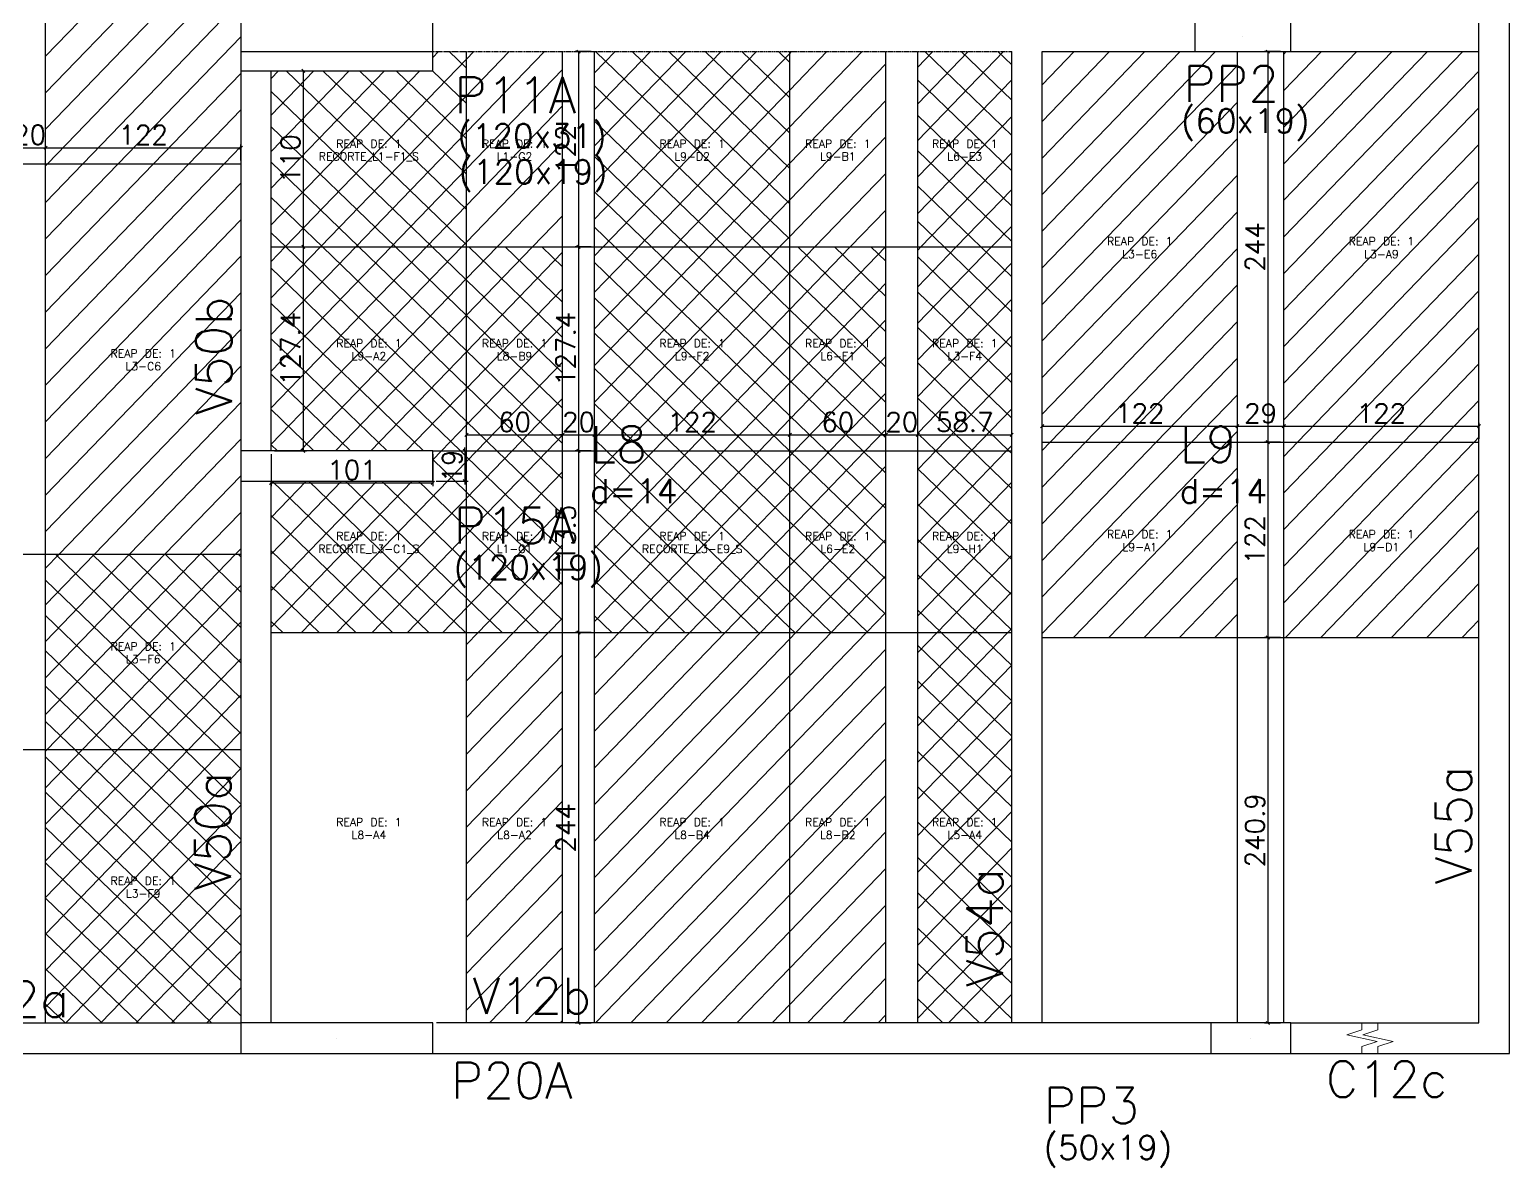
# Model space of a CAD drawing. Extents: x -40810 to 33675, y -2018 to 21213.
# Drawn here: x 16552 to 17476, y 14473 to 15184 of the extents above; entities that cross this region are included whole.
import ezdxf
from ezdxf.enums import TextEntityAlignment as Align

# ---------------------------------------------------------------- set-up
doc = ezdxf.new("R2010")
doc.units = 0
doc.linetypes.add('ESTILO_TQS_0001', pattern=[1, 0.7, -0.3])
doc.layers.get('0').update_dxf_attribs({"color": 1, "lineweight": 9})
for name, color, linetype in [('1', 5, 'Continuous'), ('10', 7, 'Continuous'), ('12', 3, 'Continuous'), ('13', 7, 'Continuous'), ('201', 7, 'ESTILO_TQS_0001'), ('242', 3, 'Continuous'), ('3', 2, 'Continuous'), ('4', 2, 'Continuous'), ('8', 5, 'Continuous'), ('9', 3, 'Continuous'), ('NOMENCLATURA', 7, 'Continuous'), ('P-NOTAS', 7, 'Continuous'), ('Painéis', 255, 'Continuous')]:
    doc.layers.add(name, color=color, linetype=linetype)
doc.layers.add('REAPROVEITAMENTO', color=251, linetype='Continuous', lineweight=9)
doc.styles.add('Romans', font='romans.shx', dxfattribs={"height": 12})
doc.styles.get("Standard").update_dxf_attribs({"font": 'romans.shx', "width": 0.8})
doc.styles.add('standart', font='txt.shx')
doc.dimstyles.new('cotas', dxfattribs={"dimtxt": 9, "dimasz": 2, "dimexe": 2, "dimexo": 2, "dimgap": 2, "dimtad": 1, "dimdec": 1, "dimzin": 12, "dimdsep": 46, "dimtxsty": 'Romans', "dimblk": 'OBLIQUE', "dimcen": 9, "dimclrd": 4, "dimclre": 4, "dimclrt": 240, "dimaunit": 1, "dimadec": 8, "dimazin": 3, "dimtfac": 1, "dimtdec": 1, "dimtix": 1, "dimtmove": 0, "dimatfit": 2, "dimldrblk": 'OBLIQUE', "dimfxl": 1, "dimtolj": 1, "dimtzin": 0, "dimlwd": -1, "dimlwe": -1, "dimarcsym": 0})
pattern_1 = [(46, (-222.171, -201.545), (-11.419519, 11.027702), [])]
pattern_2 = [(46, (-222.171, -201.545), (-11.419519, 11.027702), []), (136, (-222.171, -201.545), (-11.027702, -11.419519), [])]

# ---------------------------------------------------------------- blocks, each defined once
blk = doc.blocks.new('_Oblique')
at = {"color": 0, "linetype": 'ByBlock', "lineweight": -2}
blk.add_line((-0.5, -0.5), (0.5, 0.5), dxfattribs=at)
blk = doc.blocks.new('*D3937')
at = {"layer": 'Defpoints', "color": 0, "linetype": 'Continuous', "ltscale": 30, "transparency": 16777216}
for p in [(17306.25, 14936.28), (17184.25, 14926.28), (17306.25, 14926.28)]:
    blk.add_point(p, dxfattribs=at)
at = {"layer": 'P-NOTAS', "color": 4, "linetype": 'Continuous', "ltscale": 30, "transparency": 16777216}
for p, q in [((17184.25, 14928.28), (17184.25, 14938.28)), ((17184.25, 14936.28), (17306.25, 14936.28)), ((17306.25, 14928.28), (17306.25, 14938.28))]:
    blk.add_line(p, q, dxfattribs=at)
at = {"layer": 'P-NOTAS', "color": 4, "linetype": 'Continuous', "ltscale": 30, "transparency": 16777216, "xscale": 2, "yscale": 2, "zscale": 2, "rotation": 180}
blk.add_blockref('_Oblique', (17184.25, 14936.28), dxfattribs=at)
at = {"layer": 'P-NOTAS', "color": 4, "linetype": 'Continuous', "ltscale": 30, "transparency": 16777216, "xscale": 2, "yscale": 2, "zscale": 2}
blk.add_blockref('_Oblique', (17306.25, 14936.28), dxfattribs=at)
at = {"layer": 'P-NOTAS', "color": 240, "linetype": 'Continuous', "ltscale": 30, "transparency": 16777216, "insert": (17245.25, 14944.28), "char_height": 12, "attachment_point": 5, "style": 'Romans'}
blk.add_mtext('\\A1;122', dxfattribs=at)
blk = doc.blocks.new('*D3938')
at = {"layer": 'Defpoints', "color": 0, "linetype": 'Continuous', "ltscale": 30, "transparency": 16777216}
for p in [(17335.25, 14936.28), (17306.25, 14926.28), (17335.25, 14926.28)]:
    blk.add_point(p, dxfattribs=at)
at = {"layer": 'P-NOTAS', "color": 4, "linetype": 'Continuous', "ltscale": 30, "transparency": 16777216}
for p, q in [((17306.25, 14928.28), (17306.25, 14938.28)), ((17306.25, 14936.28), (17335.25, 14936.28)), ((17335.25, 14928.28), (17335.25, 14938.28))]:
    blk.add_line(p, q, dxfattribs=at)
at = {"layer": 'P-NOTAS', "color": 4, "linetype": 'Continuous', "ltscale": 30, "transparency": 16777216, "xscale": 2, "yscale": 2, "zscale": 2, "rotation": 180}
blk.add_blockref('_Oblique', (17306.25, 14936.28), dxfattribs=at)
at = {"layer": 'P-NOTAS', "color": 4, "linetype": 'Continuous', "ltscale": 30, "transparency": 16777216, "xscale": 2, "yscale": 2, "zscale": 2}
blk.add_blockref('_Oblique', (17335.25, 14936.28), dxfattribs=at)
at = {"layer": 'P-NOTAS', "color": 240, "linetype": 'Continuous', "ltscale": 30, "transparency": 16777216, "insert": (17320.75, 14944.28), "char_height": 12, "attachment_point": 5, "style": 'Romans'}
blk.add_mtext('\\A1;29', dxfattribs=at)
blk = doc.blocks.new('*D3939')
at = {"layer": 'Defpoints', "color": 0, "linetype": 'Continuous', "ltscale": 30, "transparency": 16777216}
for p in [(17457.25, 14936.28), (17335.25, 14926.28), (17457.25, 14926.28)]:
    blk.add_point(p, dxfattribs=at)
at = {"layer": 'P-NOTAS', "color": 4, "linetype": 'Continuous', "ltscale": 30, "transparency": 16777216}
for p, q in [((17335.25, 14928.28), (17335.25, 14938.28)), ((17335.25, 14936.28), (17457.25, 14936.28)), ((17457.25, 14928.28), (17457.25, 14938.28))]:
    blk.add_line(p, q, dxfattribs=at)
at = {"layer": 'P-NOTAS', "color": 4, "linetype": 'Continuous', "ltscale": 30, "transparency": 16777216, "xscale": 2, "yscale": 2, "zscale": 2, "rotation": 180}
blk.add_blockref('_Oblique', (17335.25, 14936.28), dxfattribs=at)
at = {"layer": 'P-NOTAS', "color": 4, "linetype": 'Continuous', "ltscale": 30, "transparency": 16777216, "xscale": 2, "yscale": 2, "zscale": 2}
blk.add_blockref('_Oblique', (17457.25, 14936.28), dxfattribs=at)
at = {"layer": 'P-NOTAS', "color": 240, "linetype": 'Continuous', "ltscale": 30, "transparency": 16777216, "insert": (17396.25, 14944.28), "char_height": 12, "attachment_point": 5, "style": 'Romans'}
blk.add_mtext('\\A1;122', dxfattribs=at)
blk = doc.blocks.new('*D3940')
at = {"layer": 'Defpoints', "color": 0, "linetype": 'Continuous', "ltscale": 30, "transparency": 16777216}
for p in [(17335.23, 15170.25), (17325.23, 14926.25), (17335.23, 14926.25)]:
    blk.add_point(p, dxfattribs=at)
at = {"layer": 'P-NOTAS', "color": 4, "linetype": 'Continuous', "ltscale": 30, "transparency": 16777216}
for p, q in [((17333.23, 15170.25), (17323.23, 15170.25)), ((17325.23, 15170.25), (17325.23, 14926.25)), ((17333.23, 14926.25), (17323.23, 14926.25))]:
    blk.add_line(p, q, dxfattribs=at)
at = {"layer": 'P-NOTAS', "color": 4, "linetype": 'Continuous', "ltscale": 30, "transparency": 16777216, "xscale": 2, "yscale": 2, "zscale": 2}
for p, rotation in [((17325.23, 15170.25), 90), ((17325.23, 14926.25), 270)]:
    blk.add_blockref('_Oblique', p, dxfattribs=dict(at, rotation=rotation))
at = {"layer": 'P-NOTAS', "color": 240, "linetype": 'Continuous', "ltscale": 30, "transparency": 16777216, "insert": (17317.23, 15048.25), "char_height": 12, "attachment_point": 5, "rotation": 90, "style": 'Romans'}
blk.add_mtext('\\A1;244', dxfattribs=at)
blk = doc.blocks.new('*D3941')
at = {"layer": 'Defpoints', "color": 0, "linetype": 'Continuous', "ltscale": 30, "transparency": 16777216}
for p in [(17335.23, 14926.25), (17325.23, 14804.25), (17335.23, 14804.25)]:
    blk.add_point(p, dxfattribs=at)
at = {"layer": 'P-NOTAS', "color": 4, "linetype": 'Continuous', "ltscale": 30, "transparency": 16777216}
for p, q in [((17333.23, 14926.25), (17323.23, 14926.25)), ((17325.23, 14926.25), (17325.23, 14804.25)), ((17333.23, 14804.25), (17323.23, 14804.25))]:
    blk.add_line(p, q, dxfattribs=at)
at = {"layer": 'P-NOTAS', "color": 4, "linetype": 'Continuous', "ltscale": 30, "transparency": 16777216, "xscale": 2, "yscale": 2, "zscale": 2}
for p, rotation in [((17325.23, 14926.25), 90), ((17325.23, 14804.25), 270)]:
    blk.add_blockref('_Oblique', p, dxfattribs=dict(at, rotation=rotation))
at = {"layer": 'P-NOTAS', "color": 240, "linetype": 'Continuous', "ltscale": 30, "transparency": 16777216, "insert": (17317.23, 14865.25), "char_height": 12, "attachment_point": 5, "rotation": 90, "style": 'Romans'}
blk.add_mtext('\\A1;122', dxfattribs=at)
blk = doc.blocks.new('*D3942')
at = {"layer": 'Defpoints', "color": 0, "linetype": 'Continuous', "ltscale": 30, "transparency": 16777216}
for p in [(17335.23, 14804.25), (17325.23, 14563.38), (17335.23, 14563.38)]:
    blk.add_point(p, dxfattribs=at)
at = {"layer": 'P-NOTAS', "color": 4, "linetype": 'Continuous', "ltscale": 30, "transparency": 16777216}
for p, q in [((17333.23, 14804.25), (17323.23, 14804.25)), ((17325.23, 14804.25), (17325.23, 14563.38)), ((17333.23, 14563.38), (17323.23, 14563.38))]:
    blk.add_line(p, q, dxfattribs=at)
at = {"layer": 'P-NOTAS', "color": 4, "linetype": 'Continuous', "ltscale": 30, "transparency": 16777216, "xscale": 2, "yscale": 2, "zscale": 2}
for p, rotation in [((17325.23, 14804.25), 90), ((17325.23, 14563.38), 270)]:
    blk.add_blockref('_Oblique', p, dxfattribs=dict(at, rotation=rotation))
at = {"layer": 'P-NOTAS', "color": 240, "linetype": 'Continuous', "ltscale": 30, "transparency": 16777216, "insert": (17317.23, 14683.82), "char_height": 12, "attachment_point": 5, "rotation": 90, "style": 'Romans'}
blk.add_mtext('\\A1;240.9', dxfattribs=at)
blk = doc.blocks.new('*D3959')
at = {"layer": 'Defpoints', "color": 0, "linetype": 'Continuous', "ltscale": 30, "transparency": 16777216}
for p in [(16561.58, 15110.24), (16541.58, 15100.24), (16561.58, 15100.24)]:
    blk.add_point(p, dxfattribs=at)
at = {"layer": 'P-NOTAS', "color": 4, "linetype": 'Continuous', "ltscale": 30, "transparency": 16777216}
for p, q in [((16541.58, 15110.24), (16539.58, 15110.24)), ((16541.58, 15102.24), (16541.58, 15112.24)), ((16541.58, 15110.24), (16561.58, 15110.24)), ((16561.58, 15102.24), (16561.58, 15112.24)), ((16561.58, 15110.24), (16563.58, 15110.24))]:
    blk.add_line(p, q, dxfattribs=at)
at = {"layer": 'P-NOTAS', "color": 4, "linetype": 'Continuous', "ltscale": 30, "transparency": 16777216, "xscale": 2, "yscale": 2, "zscale": 2}
blk.add_blockref('_Oblique', (16541.58, 15110.24), dxfattribs=at)
at = {"layer": 'P-NOTAS', "color": 4, "linetype": 'Continuous', "ltscale": 30, "transparency": 16777216, "xscale": 2, "yscale": 2, "zscale": 2, "rotation": 180}
blk.add_blockref('_Oblique', (16561.58, 15110.24), dxfattribs=at)
at = {"layer": 'P-NOTAS', "color": 240, "linetype": 'Continuous', "ltscale": 30, "transparency": 16777216, "insert": (16551.58, 15118.24), "char_height": 12, "attachment_point": 5, "style": 'Romans'}
blk.add_mtext('\\A1;20', dxfattribs=at)
blk = doc.blocks.new('*D3960')
at = {"layer": 'Defpoints', "color": 0, "linetype": 'Continuous', "ltscale": 30, "transparency": 16777216}
for p in [(16683.58, 15110.24), (16561.58, 15100.24), (16683.58, 15100.24)]:
    blk.add_point(p, dxfattribs=at)
at = {"layer": 'P-NOTAS', "color": 4, "linetype": 'Continuous', "ltscale": 30, "transparency": 16777216}
for p, q in [((16561.58, 15102.24), (16561.58, 15112.24)), ((16561.58, 15110.24), (16683.58, 15110.24)), ((16683.58, 15102.24), (16683.58, 15112.24))]:
    blk.add_line(p, q, dxfattribs=at)
at = {"layer": 'P-NOTAS', "color": 4, "linetype": 'Continuous', "ltscale": 30, "transparency": 16777216, "xscale": 2, "yscale": 2, "zscale": 2, "rotation": 180}
blk.add_blockref('_Oblique', (16561.58, 15110.24), dxfattribs=at)
at = {"layer": 'P-NOTAS', "color": 4, "linetype": 'Continuous', "ltscale": 30, "transparency": 16777216, "xscale": 2, "yscale": 2, "zscale": 2}
blk.add_blockref('_Oblique', (16683.58, 15110.24), dxfattribs=at)
at = {"layer": 'P-NOTAS', "color": 240, "linetype": 'Continuous', "ltscale": 30, "transparency": 16777216, "insert": (16622.58, 15118.24), "char_height": 12, "attachment_point": 5, "style": 'Romans'}
blk.add_mtext('\\A1;122', dxfattribs=at)
blk = doc.blocks.new('*D3968')
at = {"layer": 'Defpoints', "color": 0, "linetype": 'Continuous', "ltscale": 30, "transparency": 16777216}
for p in [(16803.58, 14920.88), (16803.58, 14901.88), (16823.58, 14901.88)]:
    blk.add_point(p, dxfattribs=at)
at = {"layer": 'P-NOTAS', "color": 4, "linetype": 'Continuous', "ltscale": 30, "transparency": 16777216}
for p, q in [((16805.58, 14920.88), (16825.58, 14920.88)), ((16823.58, 14920.88), (16823.58, 14922.88)), ((16823.58, 14920.88), (16823.58, 14901.88)), ((16805.58, 14901.88), (16825.58, 14901.88)), ((16823.58, 14901.88), (16823.58, 14899.88))]:
    blk.add_line(p, q, dxfattribs=at)
at = {"layer": 'P-NOTAS', "color": 4, "linetype": 'Continuous', "ltscale": 30, "transparency": 16777216, "xscale": 2, "yscale": 2, "zscale": 2}
for p, rotation in [((16823.58, 14920.88), 270), ((16823.58, 14901.88), 90)]:
    blk.add_blockref('_Oblique', p, dxfattribs=dict(at, rotation=rotation))
at = {"layer": 'P-NOTAS', "color": 240, "linetype": 'Continuous', "ltscale": 30, "transparency": 16777216, "insert": (16815.58, 14911.38), "char_height": 12, "attachment_point": 5, "rotation": 90, "style": 'Romans'}
blk.add_mtext('\\A1;19', dxfattribs=at)
blk = doc.blocks.new('*D3969')
at = {"layer": 'Defpoints', "color": 0, "linetype": 'Continuous', "ltscale": 30, "transparency": 16777216}
for p in [(16702.58, 14920.88), (16803.58, 14920.88), (16803.58, 14900.88)]:
    blk.add_point(p, dxfattribs=at)
at = {"layer": 'P-NOTAS', "color": 4, "linetype": 'Continuous', "ltscale": 30, "transparency": 16777216}
for p, q in [((16702.58, 14918.88), (16702.58, 14898.88)), ((16803.58, 14918.88), (16803.58, 14898.88)), ((16702.58, 14900.88), (16803.58, 14900.88))]:
    blk.add_line(p, q, dxfattribs=at)
at = {"layer": 'P-NOTAS', "color": 4, "linetype": 'Continuous', "ltscale": 30, "transparency": 16777216, "xscale": 2, "yscale": 2, "zscale": 2, "rotation": 180}
blk.add_blockref('_Oblique', (16702.58, 14900.88), dxfattribs=at)
at = {"layer": 'P-NOTAS', "color": 4, "linetype": 'Continuous', "ltscale": 30, "transparency": 16777216, "xscale": 2, "yscale": 2, "zscale": 2}
blk.add_blockref('_Oblique', (16803.58, 14900.88), dxfattribs=at)
at = {"layer": 'P-NOTAS', "color": 240, "linetype": 'Continuous', "ltscale": 30, "transparency": 16777216, "insert": (16753.08, 14908.88), "char_height": 12, "attachment_point": 5, "style": 'Romans'}
blk.add_mtext('\\A1;101', dxfattribs=at)
blk = doc.blocks.new('*D3970')
at = {"layer": 'Defpoints', "color": 0, "linetype": 'Continuous', "ltscale": 30, "transparency": 16777216}
for p in [(16702.58, 15048.25), (16702.58, 14920.88), (16722.58, 14920.88)]:
    blk.add_point(p, dxfattribs=at)
at = {"layer": 'P-NOTAS', "color": 4, "linetype": 'Continuous', "ltscale": 30, "transparency": 16777216}
for p, q in [((16704.58, 15048.25), (16724.58, 15048.25)), ((16722.58, 15048.25), (16722.58, 14920.88)), ((16704.58, 14920.88), (16724.58, 14920.88))]:
    blk.add_line(p, q, dxfattribs=at)
at = {"layer": 'P-NOTAS', "color": 4, "linetype": 'Continuous', "ltscale": 30, "transparency": 16777216, "xscale": 2, "yscale": 2, "zscale": 2}
for p, rotation in [((16722.58, 15048.25), 90), ((16722.58, 14920.88), 270)]:
    blk.add_blockref('_Oblique', p, dxfattribs=dict(at, rotation=rotation))
at = {"layer": 'P-NOTAS', "color": 240, "linetype": 'Continuous', "ltscale": 30, "transparency": 16777216, "insert": (16714.58, 14984.57), "char_height": 12, "attachment_point": 5, "rotation": 90, "style": 'Romans'}
blk.add_mtext('\\A1;127.4', dxfattribs=at)
blk = doc.blocks.new('*D3971')
at = {"layer": 'Defpoints', "color": 0, "linetype": 'Continuous', "ltscale": 30, "transparency": 16777216}
for p in [(16702.58, 15158.25), (16702.58, 15048.25), (16722.58, 15048.25)]:
    blk.add_point(p, dxfattribs=at)
at = {"layer": 'P-NOTAS', "color": 4, "linetype": 'Continuous', "ltscale": 30, "transparency": 16777216}
for p, q in [((16704.58, 15158.25), (16724.58, 15158.25)), ((16722.58, 15158.25), (16722.58, 15048.25)), ((16704.58, 15048.25), (16724.58, 15048.25))]:
    blk.add_line(p, q, dxfattribs=at)
at = {"layer": 'P-NOTAS', "color": 4, "linetype": 'Continuous', "ltscale": 30, "transparency": 16777216, "xscale": 2, "yscale": 2, "zscale": 2}
for p, rotation in [((16722.58, 15158.25), 90), ((16722.58, 15048.25), 270)]:
    blk.add_blockref('_Oblique', p, dxfattribs=dict(at, rotation=rotation))
at = {"layer": 'P-NOTAS', "color": 240, "linetype": 'Continuous', "ltscale": 30, "transparency": 16777216, "insert": (16714.58, 15103.25), "char_height": 12, "attachment_point": 5, "rotation": 90, "style": 'Romans'}
blk.add_mtext('\\A1;110', dxfattribs=at)
blk = doc.blocks.new('*D3972')
at = {"layer": 'Defpoints', "color": 0, "linetype": 'Continuous', "ltscale": 30, "transparency": 16777216}
for p in [(16884.58, 14930.88), (16824.58, 14920.88), (16884.58, 14920.88)]:
    blk.add_point(p, dxfattribs=at)
at = {"layer": 'P-NOTAS', "color": 4, "linetype": 'Continuous', "ltscale": 30, "transparency": 16777216}
for p, q in [((16824.58, 14922.88), (16824.58, 14932.88)), ((16824.58, 14930.88), (16884.58, 14930.88)), ((16884.58, 14922.88), (16884.58, 14932.88))]:
    blk.add_line(p, q, dxfattribs=at)
at = {"layer": 'P-NOTAS', "color": 4, "linetype": 'Continuous', "ltscale": 30, "transparency": 16777216, "xscale": 2, "yscale": 2, "zscale": 2, "rotation": 180}
blk.add_blockref('_Oblique', (16824.58, 14930.88), dxfattribs=at)
at = {"layer": 'P-NOTAS', "color": 4, "linetype": 'Continuous', "ltscale": 30, "transparency": 16777216, "xscale": 2, "yscale": 2, "zscale": 2}
blk.add_blockref('_Oblique', (16884.58, 14930.88), dxfattribs=at)
at = {"layer": 'P-NOTAS', "color": 240, "linetype": 'Continuous', "ltscale": 30, "transparency": 16777216, "insert": (16854.58, 14938.88), "char_height": 12, "attachment_point": 5, "style": 'Romans'}
blk.add_mtext('\\A1;60', dxfattribs=at)
blk = doc.blocks.new('*D3973')
at = {"layer": 'Defpoints', "color": 0, "linetype": 'Continuous', "ltscale": 30, "transparency": 16777216}
for p in [(16904.58, 14930.88), (16884.58, 14920.88), (16904.58, 14920.88)]:
    blk.add_point(p, dxfattribs=at)
at = {"layer": 'P-NOTAS', "color": 4, "linetype": 'Continuous', "ltscale": 30, "transparency": 16777216}
for p, q in [((16884.58, 14930.88), (16882.58, 14930.88)), ((16884.58, 14922.88), (16884.58, 14932.88)), ((16884.58, 14930.88), (16904.58, 14930.88)), ((16904.58, 14922.88), (16904.58, 14932.88)), ((16904.58, 14930.88), (16906.58, 14930.88))]:
    blk.add_line(p, q, dxfattribs=at)
at = {"layer": 'P-NOTAS', "color": 4, "linetype": 'Continuous', "ltscale": 30, "transparency": 16777216, "xscale": 2, "yscale": 2, "zscale": 2}
blk.add_blockref('_Oblique', (16884.58, 14930.88), dxfattribs=at)
at = {"layer": 'P-NOTAS', "color": 4, "linetype": 'Continuous', "ltscale": 30, "transparency": 16777216, "xscale": 2, "yscale": 2, "zscale": 2, "rotation": 180}
blk.add_blockref('_Oblique', (16904.58, 14930.88), dxfattribs=at)
at = {"layer": 'P-NOTAS', "color": 240, "linetype": 'Continuous', "ltscale": 30, "transparency": 16777216, "insert": (16894.58, 14938.88), "char_height": 12, "attachment_point": 5, "style": 'Romans'}
blk.add_mtext('\\A1;20', dxfattribs=at)
blk = doc.blocks.new('*D3974')
at = {"layer": 'Defpoints', "color": 0, "linetype": 'Continuous', "ltscale": 30, "transparency": 16777216}
for p in [(17026.58, 14930.88), (16904.58, 14920.88), (17026.58, 14920.88)]:
    blk.add_point(p, dxfattribs=at)
at = {"layer": 'P-NOTAS', "color": 4, "linetype": 'Continuous', "ltscale": 30, "transparency": 16777216}
for p, q in [((16904.58, 14922.88), (16904.58, 14932.88)), ((16904.58, 14930.88), (17026.58, 14930.88)), ((17026.58, 14922.88), (17026.58, 14932.88))]:
    blk.add_line(p, q, dxfattribs=at)
at = {"layer": 'P-NOTAS', "color": 4, "linetype": 'Continuous', "ltscale": 30, "transparency": 16777216, "xscale": 2, "yscale": 2, "zscale": 2, "rotation": 180}
blk.add_blockref('_Oblique', (16904.58, 14930.88), dxfattribs=at)
at = {"layer": 'P-NOTAS', "color": 4, "linetype": 'Continuous', "ltscale": 30, "transparency": 16777216, "xscale": 2, "yscale": 2, "zscale": 2}
blk.add_blockref('_Oblique', (17026.58, 14930.88), dxfattribs=at)
at = {"layer": 'P-NOTAS', "color": 240, "linetype": 'Continuous', "ltscale": 30, "transparency": 16777216, "insert": (16965.58, 14938.88), "char_height": 12, "attachment_point": 5, "style": 'Romans'}
blk.add_mtext('\\A1;122', dxfattribs=at)
blk = doc.blocks.new('*D3975')
at = {"layer": 'Defpoints', "color": 0, "linetype": 'Continuous', "ltscale": 30, "transparency": 16777216}
for p in [(17086.58, 14930.88), (17026.58, 14920.88), (17086.58, 14920.88)]:
    blk.add_point(p, dxfattribs=at)
at = {"layer": 'P-NOTAS', "color": 4, "linetype": 'Continuous', "ltscale": 30, "transparency": 16777216}
for p, q in [((17026.58, 14922.88), (17026.58, 14932.88)), ((17026.58, 14930.88), (17086.58, 14930.88)), ((17086.58, 14922.88), (17086.58, 14932.88))]:
    blk.add_line(p, q, dxfattribs=at)
at = {"layer": 'P-NOTAS', "color": 4, "linetype": 'Continuous', "ltscale": 30, "transparency": 16777216, "xscale": 2, "yscale": 2, "zscale": 2, "rotation": 180}
blk.add_blockref('_Oblique', (17026.58, 14930.88), dxfattribs=at)
at = {"layer": 'P-NOTAS', "color": 4, "linetype": 'Continuous', "ltscale": 30, "transparency": 16777216, "xscale": 2, "yscale": 2, "zscale": 2}
blk.add_blockref('_Oblique', (17086.58, 14930.88), dxfattribs=at)
at = {"layer": 'P-NOTAS', "color": 240, "linetype": 'Continuous', "ltscale": 30, "transparency": 16777216, "insert": (17056.58, 14938.88), "char_height": 12, "attachment_point": 5, "style": 'Romans'}
blk.add_mtext('\\A1;60', dxfattribs=at)
blk = doc.blocks.new('*D3976')
at = {"layer": 'Defpoints', "color": 0, "linetype": 'Continuous', "ltscale": 30, "transparency": 16777216}
for p in [(17106.58, 14930.88), (17086.58, 14920.88), (17106.58, 14920.88)]:
    blk.add_point(p, dxfattribs=at)
at = {"layer": 'P-NOTAS', "color": 4, "linetype": 'Continuous', "ltscale": 30, "transparency": 16777216}
for p, q in [((17086.58, 14930.88), (17084.58, 14930.88)), ((17086.58, 14922.88), (17086.58, 14932.88)), ((17086.58, 14930.88), (17106.58, 14930.88)), ((17106.58, 14922.88), (17106.58, 14932.88)), ((17106.58, 14930.88), (17108.58, 14930.88))]:
    blk.add_line(p, q, dxfattribs=at)
at = {"layer": 'P-NOTAS', "color": 4, "linetype": 'Continuous', "ltscale": 30, "transparency": 16777216, "xscale": 2, "yscale": 2, "zscale": 2}
blk.add_blockref('_Oblique', (17086.58, 14930.88), dxfattribs=at)
at = {"layer": 'P-NOTAS', "color": 4, "linetype": 'Continuous', "ltscale": 30, "transparency": 16777216, "xscale": 2, "yscale": 2, "zscale": 2, "rotation": 180}
blk.add_blockref('_Oblique', (17106.58, 14930.88), dxfattribs=at)
at = {"layer": 'P-NOTAS', "color": 240, "linetype": 'Continuous', "ltscale": 30, "transparency": 16777216, "insert": (17096.58, 14938.88), "char_height": 12, "attachment_point": 5, "style": 'Romans'}
blk.add_mtext('\\A1;20', dxfattribs=at)
blk = doc.blocks.new('*D3977')
at = {"layer": 'Defpoints', "color": 0, "linetype": 'Continuous', "ltscale": 30, "transparency": 16777216}
for p in [(17165.25, 14930.88), (17106.58, 14920.88), (17165.25, 14920.88)]:
    blk.add_point(p, dxfattribs=at)
at = {"layer": 'P-NOTAS', "color": 4, "linetype": 'Continuous', "ltscale": 30, "transparency": 16777216}
for p, q in [((17106.58, 14922.88), (17106.58, 14932.88)), ((17106.58, 14930.88), (17165.25, 14930.88)), ((17165.25, 14922.88), (17165.25, 14932.88))]:
    blk.add_line(p, q, dxfattribs=at)
at = {"layer": 'P-NOTAS', "color": 4, "linetype": 'Continuous', "ltscale": 30, "transparency": 16777216, "xscale": 2, "yscale": 2, "zscale": 2, "rotation": 180}
blk.add_blockref('_Oblique', (17106.58, 14930.88), dxfattribs=at)
at = {"layer": 'P-NOTAS', "color": 4, "linetype": 'Continuous', "ltscale": 30, "transparency": 16777216, "xscale": 2, "yscale": 2, "zscale": 2}
blk.add_blockref('_Oblique', (17165.25, 14930.88), dxfattribs=at)
at = {"layer": 'P-NOTAS', "color": 240, "linetype": 'Continuous', "ltscale": 30, "transparency": 16777216, "insert": (17135.91, 14938.88), "char_height": 12, "attachment_point": 5, "style": 'Romans'}
blk.add_mtext('\\A1;58.7', dxfattribs=at)
blk = doc.blocks.new('*D3978')
at = {"layer": 'Defpoints', "color": 0, "linetype": 'Continuous', "ltscale": 30, "transparency": 16777216}
for p in [(16904.53, 15170.25), (16894.53, 15048.25), (16904.53, 15048.25)]:
    blk.add_point(p, dxfattribs=at)
at = {"layer": 'P-NOTAS', "color": 4, "linetype": 'Continuous', "ltscale": 30, "transparency": 16777216}
for p, q in [((16902.53, 15170.25), (16892.53, 15170.25)), ((16894.53, 15170.25), (16894.53, 15048.25)), ((16902.53, 15048.25), (16892.53, 15048.25))]:
    blk.add_line(p, q, dxfattribs=at)
at = {"layer": 'P-NOTAS', "color": 4, "linetype": 'Continuous', "ltscale": 30, "transparency": 16777216, "xscale": 2, "yscale": 2, "zscale": 2}
for p, rotation in [((16894.53, 15170.25), 90), ((16894.53, 15048.25), 270)]:
    blk.add_blockref('_Oblique', p, dxfattribs=dict(at, rotation=rotation))
at = {"layer": 'P-NOTAS', "color": 240, "linetype": 'Continuous', "ltscale": 30, "transparency": 16777216, "insert": (16886.53, 15109.25), "char_height": 12, "attachment_point": 5, "rotation": 90, "style": 'Romans'}
blk.add_mtext('\\A1;122', dxfattribs=at)
blk = doc.blocks.new('*D3979')
at = {"layer": 'Defpoints', "color": 0, "linetype": 'Continuous', "ltscale": 30, "transparency": 16777216}
for p in [(16904.53, 15048.25), (16894.53, 14920.85), (16904.53, 14920.85)]:
    blk.add_point(p, dxfattribs=at)
at = {"layer": 'P-NOTAS', "color": 4, "linetype": 'Continuous', "ltscale": 30, "transparency": 16777216}
for p, q in [((16902.53, 15048.25), (16892.53, 15048.25)), ((16894.53, 15048.25), (16894.53, 14920.85)), ((16902.53, 14920.85), (16892.53, 14920.85))]:
    blk.add_line(p, q, dxfattribs=at)
at = {"layer": 'P-NOTAS', "color": 4, "linetype": 'Continuous', "ltscale": 30, "transparency": 16777216, "xscale": 2, "yscale": 2, "zscale": 2}
for p, rotation in [((16894.53, 15048.25), 90), ((16894.53, 14920.85), 270)]:
    blk.add_blockref('_Oblique', p, dxfattribs=dict(at, rotation=rotation))
at = {"layer": 'P-NOTAS', "color": 240, "linetype": 'Continuous', "ltscale": 30, "transparency": 16777216, "insert": (16886.53, 14984.55), "char_height": 12, "attachment_point": 5, "rotation": 90, "style": 'Romans'}
blk.add_mtext('\\A1;127.4', dxfattribs=at)
blk = doc.blocks.new('*D3980')
at = {"layer": 'Defpoints', "color": 0, "linetype": 'Continuous', "ltscale": 30, "transparency": 16777216}
for p in [(16904.53, 14920.85), (16894.53, 14807.38), (16904.53, 14807.38)]:
    blk.add_point(p, dxfattribs=at)
at = {"layer": 'P-NOTAS', "color": 4, "linetype": 'Continuous', "ltscale": 30, "transparency": 16777216}
for p, q in [((16902.53, 14920.85), (16892.53, 14920.85)), ((16894.53, 14920.85), (16894.53, 14807.38)), ((16902.53, 14807.38), (16892.53, 14807.38))]:
    blk.add_line(p, q, dxfattribs=at)
at = {"layer": 'P-NOTAS', "color": 4, "linetype": 'Continuous', "ltscale": 30, "transparency": 16777216, "xscale": 2, "yscale": 2, "zscale": 2}
for p, rotation in [((16894.53, 14920.85), 90), ((16894.53, 14807.38), 270)]:
    blk.add_blockref('_Oblique', p, dxfattribs=dict(at, rotation=rotation))
at = {"layer": 'P-NOTAS', "color": 240, "linetype": 'Continuous', "ltscale": 30, "transparency": 16777216, "insert": (16886.53, 14864.12), "char_height": 12, "attachment_point": 5, "rotation": 90, "style": 'Romans'}
blk.add_mtext('\\A1;113.5', dxfattribs=at)
blk = doc.blocks.new('*D3981')
at = {"layer": 'Defpoints', "color": 0, "linetype": 'Continuous', "ltscale": 30, "transparency": 16777216}
for p in [(16904.53, 14807.38), (16894.53, 14563.38), (16904.53, 14563.38)]:
    blk.add_point(p, dxfattribs=at)
at = {"layer": 'P-NOTAS', "color": 4, "linetype": 'Continuous', "ltscale": 30, "transparency": 16777216}
for p, q in [((16902.53, 14807.38), (16892.53, 14807.38)), ((16894.53, 14807.38), (16894.53, 14563.38)), ((16902.53, 14563.38), (16892.53, 14563.38))]:
    blk.add_line(p, q, dxfattribs=at)
at = {"layer": 'P-NOTAS', "color": 4, "linetype": 'Continuous', "ltscale": 30, "transparency": 16777216, "xscale": 2, "yscale": 2, "zscale": 2}
for p, rotation in [((16894.53, 14807.38), 90), ((16894.53, 14563.38), 270)]:
    blk.add_blockref('_Oblique', p, dxfattribs=dict(at, rotation=rotation))
at = {"layer": 'P-NOTAS', "color": 240, "linetype": 'Continuous', "ltscale": 30, "transparency": 16777216, "insert": (16886.53, 14685.38), "char_height": 12, "attachment_point": 5, "rotation": 90, "style": 'Romans'}
blk.add_mtext('\\A1;244', dxfattribs=at)

msp = doc.modelspace()

# ---------------------------------------------------------------- hatches: boundary and pattern name
at = {"layer": 'REAPROVEITAMENTO', "linetype": 'Continuous', "ltscale": 30, "true_color": 0xf8d731, "transparency": 33554687}
h = msp.add_hatch(dxfattribs=at)
h.set_pattern_fill('ANSI31', color=40, scale=5, angle=1)
h.set_pattern_definition(pattern_1)
h.paths.add_polyline_path([(16683.549, 15344.213), (16561.576, 15344.213), (16561.576, 15100.213), (16683.549, 15100.213), (16683.549, 15158.291), (16683.549, 15170.296), (16683.549, 15189.296)])
h = msp.add_hatch(dxfattribs=at)
h.set_pattern_fill('ANSI37', color=40, scale=5, angle=1)
h.set_pattern_definition(pattern_2)
h.paths.add_polyline_path([(16824.578, 15170.296), (16803.549, 15170.296), (16803.549, 15158.291), (16702.549, 15158.291), (16702.549, 15048.253), (16824.578, 15048.253)])
h = msp.add_hatch(dxfattribs=at)
h.set_pattern_fill('ANSI31', color=40, scale=5, angle=1)
h.set_pattern_definition(pattern_1)
h.paths.add_polyline_path([(16884.578, 15170.296), (16824.578, 15170.296), (16824.578, 15048.253), (16884.578, 15048.253)])
h = msp.add_hatch(dxfattribs=at)
h.set_pattern_fill('ANSI37', color=40, scale=5, angle=1)
h.set_pattern_definition(pattern_2)
h.paths.add_polyline_path([(17026.578, 15170.296), (16904.578, 15170.296), (16904.578, 15048.253), (17026.578, 15048.253)])
h = msp.add_hatch(dxfattribs=at)
h.set_pattern_fill('ANSI31', color=40, scale=5, angle=1)
h.set_pattern_definition(pattern_1)
h.paths.add_polyline_path([(17086.578, 15170.296), (17026.578, 15170.296), (17026.578, 15048.253), (17086.578, 15048.253)])
h = msp.add_hatch(dxfattribs=at)
h.set_pattern_fill('ANSI37', color=40, scale=5, angle=1)
h.set_pattern_definition(pattern_2)
h.paths.add_polyline_path([(17165.221, 15170.296), (17106.578, 15170.296), (17106.578, 15048.253), (17165.221, 15048.253)])
h = msp.add_hatch(dxfattribs=at)
h.set_pattern_fill('ANSI31', color=40, scale=5, angle=1)
h.set_pattern_definition(pattern_1)
h.paths.add_polyline_path([(17306.25, 15170.296), (17279.721, 15170.296), (17184.221, 15170.296), (17184.221, 14926.253), (17306.25, 14926.253)])
h = msp.add_hatch(dxfattribs=at)
h.set_pattern_fill('ANSI31', color=40, scale=5, angle=1)
h.set_pattern_definition(pattern_1)
h.paths.add_polyline_path([(17457.221, 15170.296), (17339.721, 15170.296), (17335.25, 15170.296), (17335.25, 14926.253), (17457.221, 14926.253)])
h = msp.add_hatch(dxfattribs=at)
h.set_pattern_fill('ANSI31', color=40, scale=5, angle=1)
h.set_pattern_definition(pattern_1)
h.paths.add_polyline_path([(16683.549, 15100.213), (16561.576, 15100.213), (16561.576, 14856.213), (16683.549, 14856.213), (16683.549, 14901.929), (16683.549, 14920.929)])
h = msp.add_hatch(dxfattribs=at)
h.set_pattern_fill('ANSI37', color=40, scale=5, angle=1)
h.set_pattern_definition(pattern_2)
h.paths.add_polyline_path([(16824.578, 15048.253), (16702.549, 15048.253), (16702.549, 14920.929), (16803.549, 14920.929), (16803.549, 14920.853), (16824.578, 14920.853)])
h = msp.add_hatch(dxfattribs=at)
h.set_pattern_fill('ANSI37', color=40, scale=5, angle=1)
h.set_pattern_definition(pattern_2)
h.paths.add_polyline_path([(16884.578, 15048.253), (16824.578, 15048.253), (16824.578, 14920.853), (16884.578, 14920.853)])
h = msp.add_hatch(dxfattribs=at)
h.set_pattern_fill('ANSI37', color=40, scale=5, angle=1)
h.set_pattern_definition(pattern_2)
h.paths.add_polyline_path([(17026.578, 15048.253), (16904.578, 15048.253), (16904.578, 14920.853), (17026.578, 14920.853)])
h = msp.add_hatch(dxfattribs=at)
h.set_pattern_fill('ANSI37', color=40, scale=5, angle=1)
h.set_pattern_definition(pattern_2)
h.paths.add_polyline_path([(17086.578, 15048.253), (17026.578, 15048.253), (17026.578, 14920.853), (17086.578, 14920.853)])
h = msp.add_hatch(dxfattribs=at)
h.set_pattern_fill('ANSI37', color=40, scale=5, angle=1)
h.set_pattern_definition(pattern_2)
h.paths.add_polyline_path([(17165.221, 15048.253), (17106.578, 15048.253), (17106.578, 14920.853), (17165.221, 14920.853)])
h = msp.add_hatch(dxfattribs=at)
h.set_pattern_fill('ANSI31', color=40, scale=5, angle=1)
h.set_pattern_definition(pattern_1)
h.paths.add_polyline_path([(17306.25, 14926.253), (17184.221, 14926.253), (17184.221, 14804.253), (17306.25, 14804.253)])
h = msp.add_hatch(dxfattribs=at)
h.set_pattern_fill('ANSI31', color=40, scale=5, angle=1)
h.set_pattern_definition(pattern_1)
h.paths.add_polyline_path([(17457.221, 14926.253), (17335.25, 14926.253), (17335.25, 14804.253), (17457.221, 14804.253)])
h = msp.add_hatch(dxfattribs=at)
h.set_pattern_fill('ANSI37', color=40, scale=5, angle=1)
h.set_pattern_definition(pattern_2)
h.paths.add_polyline_path([(16824.578, 14920.853), (16803.549, 14920.853), (16803.549, 14901.929), (16702.549, 14901.929), (16702.549, 14807.383), (16824.578, 14807.383)])
h = msp.add_hatch(dxfattribs=at)
h.set_pattern_fill('ANSI37', color=40, scale=5, angle=1)
h.set_pattern_definition(pattern_2)
h.paths.add_polyline_path([(16884.578, 14920.853), (16824.578, 14920.853), (16824.578, 14807.383), (16884.578, 14807.383)])
h = msp.add_hatch(dxfattribs=at)
h.set_pattern_fill('ANSI37', color=40, scale=5, angle=1)
h.set_pattern_definition(pattern_2)
h.paths.add_polyline_path([(17026.578, 14920.853), (16904.578, 14920.853), (16904.578, 14807.383), (17026.578, 14807.383)])
h = msp.add_hatch(dxfattribs=at)
h.set_pattern_fill('ANSI37', color=40, scale=5, angle=1)
h.set_pattern_definition(pattern_2)
h.paths.add_polyline_path([(17086.578, 14920.853), (17026.578, 14920.853), (17026.578, 14807.383), (17086.578, 14807.383)])
h = msp.add_hatch(dxfattribs=at)
h.set_pattern_fill('ANSI37', color=40, scale=5, angle=1)
h.set_pattern_definition(pattern_2)
h.paths.add_polyline_path([(17165.221, 14920.853), (17106.578, 14920.853), (17106.578, 14807.383), (17165.221, 14807.383)])
h = msp.add_hatch(dxfattribs=at)
h.set_pattern_fill('ANSI37', color=40, scale=5, angle=1)
h.set_pattern_definition(pattern_2)
h.paths.add_polyline_path([(16683.549, 14856.213), (16561.576, 14856.213), (16561.576, 14734.213), (16683.549, 14734.213)])
h = msp.add_hatch(dxfattribs=at)
h.set_pattern_fill('ANSI31', color=40, scale=5, angle=1)
h.set_pattern_definition(pattern_1)
h.paths.add_polyline_path([(16884.578, 14807.383), (16824.578, 14807.383), (16824.578, 14563.429), (16884.578, 14563.429)])
h = msp.add_hatch(dxfattribs=at)
h.set_pattern_fill('ANSI31', color=40, scale=5, angle=1)
h.set_pattern_definition(pattern_1)
h.paths.add_polyline_path([(17026.578, 14807.383), (16904.578, 14807.383), (16904.578, 14563.429), (17026.578, 14563.429)])
h = msp.add_hatch(dxfattribs=at)
h.set_pattern_fill('ANSI31', color=40, scale=5, angle=1)
h.set_pattern_definition(pattern_1)
h.paths.add_polyline_path([(17086.578, 14807.383), (17026.578, 14807.383), (17026.578, 14563.429), (17086.578, 14563.429)])
h = msp.add_hatch(dxfattribs=at)
h.set_pattern_fill('ANSI37', color=40, scale=5, angle=1)
h.set_pattern_definition(pattern_2)
h.paths.add_polyline_path([(17165.221, 14807.383), (17106.578, 14807.383), (17106.578, 14563.429), (17165.221, 14563.429)])
h = msp.add_hatch(dxfattribs=at)
h.set_pattern_fill('ANSI37', color=40, scale=5, angle=1)
h.set_pattern_definition(pattern_2)
h.paths.add_polyline_path([(16683.549, 14734.213), (16561.576, 14734.213), (16561.576, 14563.429), (16683.549, 14563.429)])

# ---------------------------------------------------------------- linework, layer by layer
for points in [[(17384.103, 14563.429), (17384.103, 14559.095), (17374.603, 14555.929), (17393.603, 14551.929), (17384.103, 14548.762), (17384.103, 14544.429)], [(17394.103, 14563.429), (17394.103, 14559.095), (17384.603, 14555.929), (17403.603, 14551.929), (17394.103, 14548.762), (17394.103, 14544.429)]]:
    msp.add_lwpolyline(points)
at = {"layer": '1'}
msp.add_line((17339.716, 14563.429), (17457.221, 14563.429), dxfattribs=at)
for points in [[(17476.221, 15179.796), (17476.221, 15851.26)], [(17457.221, 14563.429), (17457.221, 15832.26)], [(17476.221, 14544.429), (17476.221, 15179.796)], [(17165.221, 14563.429), (17165.221, 15170.296)], [(17184.221, 15170.296), (17279.721, 15170.296)], [(17184.221, 14563.429), (17184.221, 15170.296)], [(17339.721, 15170.296), (17457.221, 15170.296)], [(16683.549, 15158.291), (16683.549, 14920.929)], [(16702.549, 14920.929), (16702.549, 15158.291)], [(16683.549, 14901.929), (16683.549, 14563.429)], [(16702.549, 14563.429), (16702.549, 14901.929)], [(16316.157, 14563.429), (16683.549, 14563.429)], [(17289.716, 14563.429), (16805.857, 14563.429)], [(16520.549, 14544.429), (16683.549, 14544.429)], [(16803.549, 14544.429), (17174.721, 14544.429)], [(17174.721, 14544.429), (17289.716, 14544.429)], [(17339.716, 14544.429), (17476.221, 14544.429)]]:
    msp.add_lwpolyline(points, dxfattribs=at)
at = {"layer": '201'}
msp.add_lwpolyline([(16803.549, 15170.296), (17165.221, 15170.296)], dxfattribs=at)
at = {"layer": '242'}
for p, q in [((17309.721, 15179.796), (17309.721, 15179.796)), ((16743.549, 14911.429), (16743.549, 14911.429)), ((16743.549, 14553.929), (16743.549, 14553.929)), ((17314.716, 14553.929), (17314.716, 14553.929))]:
    msp.add_line(p, q, dxfattribs=at)
at = {"layer": '3'}
for points in [[(16683.549, 15170.296), (16803.549, 15170.296), (16803.549, 15189.296), (16683.549, 15189.296), (16683.549, 15170.296)], [(16683.549, 14901.929), (16803.549, 14901.929), (16803.549, 14920.929), (16683.549, 14920.929), (16683.549, 14901.929)], [(16683.549, 14544.429), (16803.549, 14544.429), (16803.549, 14563.429), (16683.549, 14563.429), (16683.549, 14544.429)]]:
    msp.add_lwpolyline(points, dxfattribs=at)
at = {"layer": '4'}
for points in [[(17279.721, 15170.296), (17339.721, 15170.296), (17339.721, 15189.296), (17279.721, 15189.296), (17279.721, 15170.296)], [(16683.549, 15170.296), (16683.549, 15158.291), (16803.549, 15158.291), (16803.549, 15170.296)], [(17289.716, 14544.429), (17339.716, 14544.429), (17339.716, 14563.429), (17289.716, 14563.429), (17289.716, 14544.429)]]:
    msp.add_lwpolyline(points, dxfattribs=at)
at = {"layer": 'Painéis', "linetype": 'Continuous', "ltscale": 30}
for points in [[(16561.576, 14563.383), (16561.576, 15832.214)], [(16824.578, 14563.383), (16824.578, 15170.25)], [(16884.578, 14563.383), (16884.578, 15170.25)], [(16904.578, 14563.383), (16904.578, 15170.25)], [(17026.578, 14563.383), (17026.578, 15170.25)], [(17086.578, 14563.383), (17086.578, 15170.25)], [(17106.578, 14563.383), (17106.578, 15170.25)], [(17306.25, 14563.383), (17306.25, 15170.25)], [(17335.25, 14563.383), (17335.25, 15170.25)], [(16236.186, 15100.213), (16683.578, 15100.213)], [(16702.578, 15048.253), (17165.25, 15048.253)], [(17184.25, 14926.253), (17457.25, 14926.253)], [(16803.578, 14920.853), (17165.25, 14920.853)], [(16316.186, 14856.213), (16683.578, 14856.213)], [(16702.578, 14807.383), (17165.25, 14807.383)], [(17184.25, 14804.253), (17457.25, 14804.253)], [(16316.186, 14734.213), (16683.578, 14734.213)]]:
    msp.add_lwpolyline(points, dxfattribs=at)

# ---------------------------------------------------------------- texts
at = {"layer": '10'}
for s, p in [('L8', (16901.706, 14913.676)), ('L9', (17270.189, 14913.676))]:
    msp.add_text(s, height=22.5, dxfattribs=at).set_placement(p)
at = {"layer": '12'}
for s, p in [('(60x19)', (17271.022, 15119.511)), ('(120x31)', (16818.964, 15110.082)), ('(120x19)', (16819.622, 15087.703)), ('(120x19)', (16816.601, 14840.498)), ('(50x19)', (17185.161, 14478.205))]:
    msp.add_text(s, height=15, dxfattribs=at).set_placement(p)
at = {"layer": '13'}
for p in [(16901.706, 14888.176), (17270.189, 14888.176)]:
    msp.add_text('d=14', height=15, dxfattribs=at).set_placement(p)
at = {"layer": '8'}
for s, p in [('V50b', (16677.924, 14943.242)), ('V55a', (17452.574, 14649.998)), ('V50a', (16677.386, 14646.287)), ('V54a', (17159.596, 14585.929))]:
    msp.add_text(s, height=22.5, rotation=90, dxfattribs=at).set_placement(p)
for s, p in [('V12b', (16828.357, 14569.054)), ('V12a', (16502.129, 14567.135)), ('C12c', (17361.515, 14517.11))]:
    msp.add_text(s, height=22.5, dxfattribs=at).set_placement(p)
at = {"layer": '9'}
for s, p in [('PP2', (17272.535, 15138.957)), ('P11A', (16817.032, 15131.908)), ('P15A', (16816.601, 14862.998)), ('P20A', (16814.799, 14516.304)), ('PP3', (17185.161, 14500.705))]:
    msp.add_text(s, height=22.5, dxfattribs=at).set_placement(p)
at = {"layer": 'NOMENCLATURA', "linetype": 'Continuous', "ltscale": 30, "style": 'standart'}
for s, p in [('REAP DE: 1', (16763.578, 15112.75)), ('REAP DE: 1', (16854.578, 15112.75)), ('REAP DE: 1', (16965.578, 15112.75)), ('REAP DE: 1', (17056.578, 15112.75)), ('REAP DE: 1', (17135.914, 15112.75)), ('RECORTE_L1-F1_S', (16763.578, 15104.75)), ('L1-G2', (16854.578, 15104.75)), ('L9-D2', (16965.578, 15104.75)), ('L9-B1', (17056.578, 15104.75)), ('L6-E3', (17135.914, 15104.75)), ('REAP DE: 1', (17245.25, 15051.75)), ('REAP DE: 1', (17396.25, 15051.75)), ('L3-E6', (17245.25, 15043.75)), ('L3-A9', (17396.25, 15043.75)), ('REAP DE: 1', (16763.578, 14988.05)), ('REAP DE: 1', (16854.578, 14988.05)), ('REAP DE: 1', (16965.578, 14988.05)), ('REAP DE: 1', (17056.578, 14988.05)), ('REAP DE: 1', (17135.914, 14988.05)), ('REAP DE: 1', (16622.577, 14981.714)), ('L9-A2', (16763.578, 14980.05)), ('L8-B9', (16854.578, 14980.05)), ('L9-F2', (16965.578, 14980.05)), ('L6-E1', (17056.578, 14980.05)), ('L3-F4', (17135.914, 14980.05)), ('L3-C6', (16622.577, 14973.714)), ('REAP DE: 1', (16763.578, 14867.615)), ('REAP DE: 1', (16854.578, 14867.615)), ('REAP DE: 1', (16965.578, 14867.615)), ('REAP DE: 1', (17056.578, 14867.615)), ('REAP DE: 1', (17135.914, 14867.615)), ('REAP DE: 1', (17245.25, 14868.75)), ('REAP DE: 1', (17396.25, 14868.75)), ('RECORTE_L3-C1_S', (16763.578, 14859.615)), ('L1-G1', (16854.578, 14859.615)), ('RECORTE_L3-E9_S', (16965.578, 14859.615)), ('L6-E2', (17056.578, 14859.615)), ('L9-H1', (17135.914, 14859.615)), ('L9-A1', (17245.25, 14860.75)), ('L9-D1', (17396.25, 14860.75)), ('REAP DE: 1', (16622.577, 14798.714)), ('L3-F6', (16622.577, 14790.714)), ('REAP DE: 1', (16763.578, 14688.882)), ('L8-A4', (16763.578, 14680.882)), ('REAP DE: 1', (16854.578, 14688.882)), ('L8-A2', (16854.578, 14680.882)), ('REAP DE: 1', (16965.578, 14688.882)), ('L8-B4', (16965.578, 14680.882)), ('REAP DE: 1', (17056.578, 14688.882)), ('L8-B2', (17056.578, 14680.882)), ('REAP DE: 1', (17135.914, 14688.882)), ('L5-A4', (17135.914, 14680.882)), ('REAP DE: 1', (16622.577, 14652.299)), ('L3-F9', (16622.577, 14644.299))]:
    msp.add_text(s, height=5, dxfattribs=at).set_placement(p, align=Align.MIDDLE_CENTER)

# ---------------------------------------------------------------- dimensions: what is measured, and where the dimension line sits
at = {"layer": 'P-NOTAS', "linetype": 'Continuous', "ltscale": 30}
for base, p1, p2, picture, middle in [((16894.529, 15048.25), (16904.529, 15170.25), (16904.529, 15048.25), '*D3978', (16886.529, 15109.25)), ((17325.229, 14926.25), (17335.229, 15170.25), (17335.229, 14926.25), '*D3940', (17317.229, 15048.25)), ((16722.578, 15048.25), (16702.578, 15158.246), (16702.578, 15048.25), '*D3971', (16714.578, 15103.248)), ((16722.578, 14920.883), (16702.578, 15048.25), (16702.578, 14920.883), '*D3970', (16714.578, 14984.567)), ((16894.529, 14920.85), (16904.529, 15048.25), (16904.529, 14920.85), '*D3979', (16886.529, 14984.55)), ((17325.229, 14804.25), (17335.229, 14926.25), (17335.229, 14804.25), '*D3941', (17317.229, 14865.25)), ((16823.578, 14901.883), (16803.578, 14920.883), (16803.578, 14901.883), '*D3968', (16815.578, 14911.383)), ((16894.529, 14807.38), (16904.529, 14920.85), (16904.529, 14807.38), '*D3980', (16886.529, 14864.115)), ((16894.529, 14563.38), (16904.529, 14807.38), (16904.529, 14563.38), '*D3981', (16886.529, 14685.38)), ((17325.229, 14563.38), (17335.229, 14804.25), (17335.229, 14563.38), '*D3942', (17317.229, 14683.815))]:
    dim = msp.add_linear_dim(base=base, p1=p1, p2=p2, angle=90, dimstyle='cotas', dxfattribs=at)
    dim.commit()
    dim.dimension.update_dxf_attribs({"geometry": picture, "text_midpoint": middle})
for base, p1, p2, picture, middle in [((16561.576, 15110.243), (16541.576, 15100.243), (16561.576, 15100.243), '*D3959', (16551.576, 15118.243)), ((16683.578, 15110.243), (16561.576, 15100.243), (16683.578, 15100.243), '*D3960', (16622.577, 15118.243)), ((17306.25, 14936.279), (17184.25, 14926.279), (17306.25, 14926.279), '*D3937', (17245.25, 14944.279)), ((17335.25, 14936.279), (17306.25, 14926.279), (17335.25, 14926.279), '*D3938', (17320.75, 14944.279)), ((17457.25, 14936.279), (17335.25, 14926.279), (17457.25, 14926.279), '*D3939', (17396.25, 14944.279)), ((16884.578, 14930.879), (16824.578, 14920.879), (16884.578, 14920.879), '*D3972', (16854.578, 14938.879)), ((16904.578, 14930.879), (16884.578, 14920.879), (16904.578, 14920.879), '*D3973', (16894.578, 14938.879)), ((17026.578, 14930.879), (16904.578, 14920.879), (17026.578, 14920.879), '*D3974', (16965.578, 14938.879)), ((17086.578, 14930.879), (17026.578, 14920.879), (17086.578, 14920.879), '*D3975', (17056.578, 14938.879)), ((17106.578, 14930.879), (17086.578, 14920.879), (17106.578, 14920.879), '*D3976', (17096.578, 14938.879)), ((17165.25, 14930.879), (17106.578, 14920.879), (17165.25, 14920.879), '*D3977', (17135.914, 14938.879)), ((16803.578, 14900.883), (16702.578, 14920.883), (16803.578, 14920.883), '*D3969', (16753.078, 14908.883))]:
    dim = msp.add_linear_dim(base=base, p1=p1, p2=p2, dimstyle='cotas', dxfattribs=at)
    dim.commit()
    dim.dimension.update_dxf_attribs({"geometry": picture, "text_midpoint": middle})

doc.saveas('drawing.dxf')
